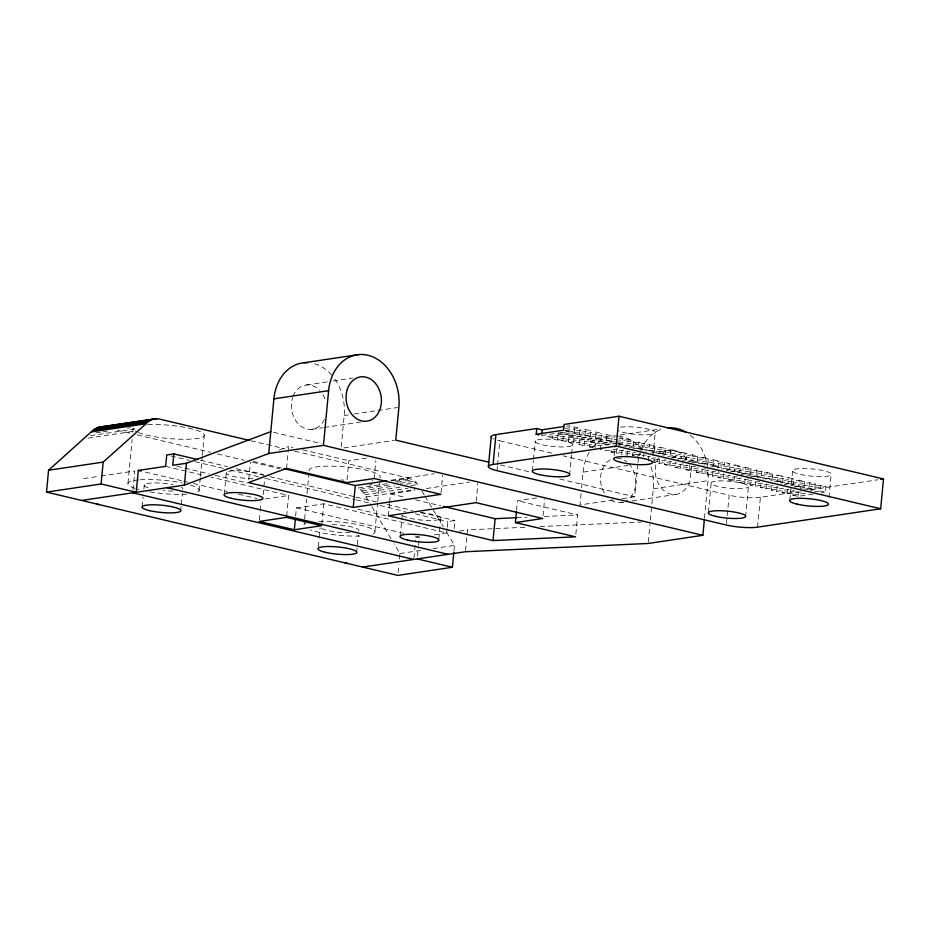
<?xml version="1.0" encoding="UTF-8"?>
<svg xmlns="http://www.w3.org/2000/svg" width="930" height="930" viewBox="0 0 930 930"><rect width="100%" height="100%" fill="white"/><g stroke="black" fill="none" stroke-linecap="round" stroke-linejoin="round"><path stroke-width="0.7" stroke-dasharray="4.65 3.49" d="M127.991 483.263L132.13 439.448M132.792 432.38L133.199 428.137A35.77 6.638 5.4 0 0 136.698 431.846M132.99 490.087L134.804 470.952L100.731 476.032M142.22 506.594L143.127 497.015M143.906 488.82L144.29 484.716M180.676 511.093L181.199 505.629M181.327 504.258L182.361 493.33M199.055 490.68L200.252 477.962M200.392 476.555L202.252 456.77M202.391 455.351L204.263 435.566M224.293 494.342L226.35 472.463A19.495 3.615 5.4 0 1 257.517 472.94L261.074 473.94A19.495 3.615 5.4 0 1 263.574 474.998M248.74 479.857L250.414 462.094M259.319 520.079L260.098 511.872M260.226 510.512L261.005 502.305M263.132 494.748L264.69 478.346M286.58 468.325L288.649 446.458L292.845 447.458M286.673 515.999L288.614 495.492L210.889 477.067M295.612 516.104L296.391 507.896L323.745 503.816L446.714 532.971L447.121 528.705M304.505 520.382L303.971 526.043A35.77 6.638 5.4 0 1 305.947 523.358M304.645 518.975L306.516 499.189M307.04 493.528L308.911 473.742M318.281 546.933L319.06 538.726M319.188 537.354L320.094 527.787M321.803 524.322L323.745 503.816M341.205 446.888L344.17 415.512A44.721 35.142 81.5 0 0 333.696 377.545M347.029 479.868L348.843 460.722L366.629 458.072M356.608 552.804L358.294 535.029M374.127 478.52L375.813 460.745M374.93 531.309L377.603 503.049M377.731 501.63L379.463 483.263M388.356 515.755L389.519 503.456M389.647 502.084L390.426 493.877L414.85 490.238M400.214 536.04L401.644 521.009M401.772 519.638L402.155 515.534M398.087 572.671L398.865 564.464M399.377 559L399.9 553.524L394.006 543.69M413.931 558.081L415.605 540.307M417.558 556.187L418.454 546.619M418.581 545.259L419.36 537.052L415.117 536.052M441.006 492.97L442.692 475.207M438.809 539.191L440.75 518.684M447.26 527.287L447.795 521.591L454.91 520.533L454.096 529.065M453.98 550.851L454.491 545.375L446.388 531.855M465.57 550.374L467.511 529.868L526.961 527.182M476.148 501.305L477.822 483.53M496.992 470.661L497.387 466.395M497.527 464.977L499.805 440.82A22.355 4.15 5.4 0 1 497.631 440.262M516.569 510.268L517.475 500.7L537.993 497.643M532.46 470.72L533.402 460.78M533.541 459.362L535.285 440.89M543.027 515.755L544.573 499.352M565.219 428.404L574.798 426.975L580.134 428.242L579.588 434.008L574.252 432.741L546.898 436.833L552.234 438.1L552.653 433.764M557.582 439.367L558.128 433.589L585.481 429.509L590.829 430.776L590.283 436.542L562.929 440.634L557.582 439.367L584.935 435.275L590.283 436.542M562.929 440.634L563.475 434.856L590.829 430.776M541.551 435.566L568.904 431.485L569.451 425.708L566.719 426.114M568.265 441.901L568.811 436.124L596.177 432.043L601.512 433.31L600.966 439.076L573.612 443.168L568.265 441.901L595.63 437.809L600.966 439.076M569.613 475.079L571.497 455.189M571.625 453.77L572.438 445.249A18.832 3.499 5.4 0 0 546.805 439.169A18.832 3.499 5.4 0 0 542.341 444.784A18.832 3.499 5.4 0 0 572.438 445.249M574.252 432.741L574.798 426.975M573.612 443.168L574.159 437.391L601.512 433.31M578.96 444.435L579.506 438.658L606.86 434.577L612.207 435.845L611.661 441.611L584.307 445.702L578.96 444.435L606.313 440.343L611.661 441.611M584.935 435.275L585.481 429.509M575.844 534.111L577.646 514.964L517.475 500.7M584.307 445.702L584.854 439.925L612.207 435.845M581.041 493.539L579.971 504.944L613.637 499.922M581.587 487.832L583.064 472.138L627.959 465.442M592.317 447.597L589.643 446.97L590.19 441.192L614.811 437.519M595.63 437.809L596.177 432.043M594.991 448.237L595.537 442.459L617.415 439.193M614.556 441.68L600.885 443.726L600.338 449.504L605.674 450.759L619.357 448.725M606.313 440.343L606.86 434.577M630.04 451.259L616.369 453.294L611.022 452.026L611.301 449.144M614.149 455.561L614.951 447.028M616.369 453.294L616.776 448.969M618.241 444.761L622.344 444.145L622.891 438.379L618.88 437.425M622.124 450.236L621.717 454.561L635.388 452.526M623.588 446.028L627.692 445.412L628.238 439.646L633.574 440.913L633.039 446.679L628.936 447.295M627.053 455.828L627.459 451.503M632.807 452.771L632.54 455.654L640.898 454.514M632.912 448.76L638.375 447.946L638.922 442.169L644.269 443.436L643.723 449.213L639.619 449.829M637.748 458.362L638.154 454.038M622.054 498.666L634.679 496.783L637.782 463.977M643.362 456.746L643.63 453.863M644.967 451.097L649.07 450.48L649.617 444.703L654.952 445.97L654.406 451.748L651.674 452.154M648.431 460.896L648.977 455.13M653.011 455.805L655.15 433.066M671.425 461.594L659.114 463.431L653.778 462.164L654.325 456.398M648.28 542.109L649.965 524.334M650.361 520.172L653.325 488.796A44.71 35.131 81.5 0 0 650.686 465.814M657.022 453.422L659.754 453.015L660.3 447.237L665.648 448.504L665.101 454.282L662.358 454.689M659.114 463.431L659.661 457.665M683.48 463.93L669.809 465.965L664.462 464.698L665.008 458.92M670.983 449.771L670.449 455.549L675.785 456.816L676.331 451.038L670.983 449.771L651.837 452.631M669.809 465.965L670.216 461.64M695.547 466.256L680.493 468.499L675.157 467.232L675.564 462.908M678.4 458.49L681.132 458.083L681.678 452.305L687.026 453.573L686.48 459.35L682.376 459.966M680.493 468.499L680.911 464.175M706.23 468.79L691.188 471.033L685.84 469.766L686.247 465.442M687.712 461.234L691.815 460.617L692.362 454.84L697.709 456.107L697.163 461.885L691.688 462.698M691.188 471.033L691.595 466.709M715.554 471.522L701.871 473.568L696.524 472.3L696.942 467.976M698.407 463.768L702.51 463.152L703.057 457.374L708.393 458.641L707.846 464.419L703.743 465.035M701.871 473.568L702.417 467.79M724.865 474.265L712.566 476.102L707.219 474.835L707.765 469.057M704.498 518.045L708.032 480.624A44.71 35.131 81.5 0 0 707.916 469.022M708.428 512.43L711.241 482.6M710.462 466.093L713.194 465.686L713.74 459.908L719.088 461.175L718.541 466.953L715.809 467.36M712.566 476.102L713.112 470.324M736.932 476.59L723.249 478.636L717.902 477.369L718.448 471.591M724.435 462.443L723.889 468.22L729.225 469.487L729.771 463.71L724.435 462.443L706.649 465.093M723.249 478.636L723.796 472.859M748.987 478.927L733.933 481.17L728.597 479.903L729.004 475.567M726.47 523.602L729.155 495.19L563.127 455.828M731.84 471.161L734.572 470.754L735.119 464.977L740.466 466.244L739.92 472.022L737.176 472.428M733.933 481.17L734.479 475.393M759.671 481.461L744.628 483.705L739.28 482.438L739.687 478.101M741.152 473.893L745.256 473.289L745.802 467.511L751.149 468.778L750.603 474.556L746.499 475.16M744.628 483.705L745.174 477.927M745.569 516.789L748.394 486.96A18.832 3.499 5.4 0 0 722.761 480.88A18.832 3.499 5.4 0 0 718.297 486.495A18.832 3.499 5.4 0 0 748.394 486.96M768.994 484.193L755.311 486.239L749.975 484.972L750.382 480.636M750.475 476.637L755.951 475.823L756.497 470.045L761.844 471.312L761.298 477.09L757.194 477.695M755.311 486.239L755.718 481.903M778.317 486.936L766.006 488.773L760.659 487.506L761.205 481.728M757.578 527.147L760.403 497.318L797.615 491.761M762.53 478.962L766.634 478.357L767.18 472.579L772.528 473.847L771.981 479.624L769.25 480.031M766.006 488.773L766.553 482.996M789 489.471L776.69 491.307L771.342 490.04L771.888 484.263M774.585 481.298L777.329 480.891L777.875 475.114L783.211 476.381L782.665 482.159L779.933 482.565M776.69 491.307L777.236 485.53M801.056 491.796L787.373 493.842L782.037 492.575L782.444 488.238M785.28 483.833L788.012 483.426L788.559 477.648L793.906 478.915L793.36 484.693L790.616 485.1M787.373 493.842L787.919 488.064M789.837 500.108L792.651 470.278M813.111 494.121L798.068 496.376L792.72 495.109L793.127 490.773M794.604 486.564L798.707 485.948L799.242 480.182L804.59 481.449L804.043 487.215L799.94 487.832M798.068 496.376L798.475 492.04M803.915 489.308L809.391 488.483L809.937 482.717L815.285 483.984L814.738 489.75L810.635 490.366M814.61 491.842L820.074 491.017L820.62 485.251L825.968 486.518L825.422 492.284L821.318 492.9M828.967 497.515L831.118 474.788A19.495 3.615 5.4 0 0 804.578 468.499A19.495 3.615 5.4 0 0 799.963 474.312A19.495 3.615 5.4 0 0 831.118 474.788M279.116 450.027L288.649 446.458M306.481 384.974L327.523 381.835M333.138 380.998L352.784 378.057M95.837 432.903L101.591 432.043M103.021 431.834L107.334 431.183M127.445 428.184L130.316 427.754M90.408 435.635L137.814 428.556M88.071 438.123L135.489 431.043M344.17 415.512L348.378 414.885M353.993 414.036L376.441 410.688M377.836 410.479L397.482 407.549M311.585 429.381L322.803 427.707M324.21 427.498L360.689 422.057M83.7 478.578L99.312 476.241M343.868 447.9L394.378 440.355M565.091 430.485L580.134 428.242M552.234 438.1L579.588 434.008M620.112 435.007L660.8 428.939M618.787 438.983L622.891 438.379M615.927 441.483L628.238 439.646M589.643 446.97L615.637 443.087M617.171 443.354L606.221 444.993L600.885 443.726M618.531 443.157L633.574 440.913M372.012 480.322L372.744 480.217M618.404 445.238L638.922 442.169M265.364 498.957L288.614 495.492M391.216 480.194L434.333 473.754M391.112 480.868L408.886 478.218L414.745 481.124L419.43 486.564M625.123 446.295L644.269 443.436M369.257 485.088L372.128 484.658M395.111 481.228L410.921 478.869M387.02 483.705L358.294 487.994L363.456 492.656L371.163 505.56M397.075 482.205L412.885 479.845M630.459 447.563L649.617 444.703M360.154 489.273L390.321 484.763M400.377 483.263L414.745 481.124M611.022 452.026L626.064 449.783M637.178 448.632L654.952 445.97M361.886 490.842L394.925 485.902M406.422 484.193L416.477 482.693M642.514 449.899L660.3 447.237M363.456 492.656L400.807 487.088M410.862 485.588L418.047 484.507M649.233 450.957L665.648 448.504M364.839 494.714L407.945 488.273M632.528 455.014L640.735 453.794M652.128 452.829L670.367 450.108M641.979 455.665L646.083 455.061M366.013 496.946L414.861 489.657M658.556 453.7L676.331 451.038M426.347 488.517L469.464 482.077M647.315 456.932L650.058 456.525M662.532 455.165L681.678 452.305M651.291 458.409L655.394 457.793M667.868 456.432L687.026 453.573M653.906 460.083L660.742 459.06M671.681 457.432L675.785 456.816M671.844 457.909L692.362 454.84M653.778 462.164L666.089 460.327M677.191 459.176L697.709 456.107M682.539 460.443L703.057 457.374M664.462 464.698L678.144 462.663M689.246 461.501L708.393 458.641M694.594 462.768L713.74 459.908M675.157 467.232L688.828 465.198M701.301 463.826L719.088 461.175M685.84 469.766L699.523 467.732M711.996 466.36L729.771 463.71M717.332 467.627L735.119 464.977M696.524 472.3L708.834 470.464M721.308 469.104L740.466 466.244M726.493 469.894L729.225 469.487M726.656 470.371L745.802 467.511M707.219 474.835L719.529 472.998M730.631 471.836L751.149 468.778M737.351 472.905L756.497 470.045M717.902 477.369L730.213 475.532M741.326 474.37L761.844 471.312M653.325 488.796L708.032 480.624M748.034 475.439L767.18 472.579M728.597 479.903L742.268 477.857M753.381 476.706L772.528 473.847M760.089 477.764L777.875 475.114M739.28 482.438L754.323 480.194M765.437 479.031L783.211 476.381M620.74 502.653L623.553 502.235M631.97 500.979L675.459 494.493M770.772 480.299L788.559 477.648M749.975 484.972L763.646 482.926M776.12 481.566L793.906 478.915M780.096 483.042L799.242 480.182M415.861 537.575L419.36 537.052M434.403 534.808L446.714 532.971M459.304 531.088L467.511 529.868M760.659 487.506L774.341 485.46M784.071 484.507L804.59 481.449M790.791 485.576L809.937 482.717M771.342 490.04L783.653 488.204M794.766 487.041L815.285 483.984M800.102 488.308L820.62 485.251M782.037 492.575L795.708 490.529M806.822 489.378L825.968 486.518M810.495 489.831L877.769 479.787M399.9 553.524L422.883 550.095M432.938 548.595L454.491 545.375M792.72 495.109L807.763 492.853M516.848 517.719L526.973 517.254M544.352 516.476L577.646 514.964M540.016 526.589L641.514 521.997M564.894 430.532L568.904 431.485M616.997 442.878L622.344 444.145M627.692 445.412L633.039 446.679M638.375 447.946L643.723 449.213M649.07 450.48L654.406 451.748M659.754 453.015L665.101 454.282M681.132 458.083L686.48 459.35M691.815 460.617L697.163 461.885M702.51 463.152L707.846 464.419M713.194 465.686L718.541 466.953M734.572 470.754L739.92 472.022M745.256 473.289L750.603 474.556M755.951 475.823L761.298 477.09M766.634 478.357L771.981 479.624M777.329 480.891L782.665 482.159M788.012 483.426L793.36 484.693M798.707 485.948L804.043 487.215M809.391 488.483L814.738 489.75M820.074 491.017L825.422 492.284M558.128 433.589L563.475 434.856M568.811 436.124L574.159 437.391M579.506 438.658L584.854 439.925M590.19 441.192L595.537 442.459M499.805 440.82L553.28 453.491M500.387 464.942L530.065 471.987M559.755 479.02L634.679 496.783M273.606 432.322L321.396 443.656M302.645 449.771L348.843 460.722M250.926 440.774L284.778 448.795M294.647 451.131L408.886 478.218M253.344 461.385L281.267 468.011M390.426 493.877L405.782 497.515M415.547 499.84L440.68 505.792M117.354 430.195L131.456 433.543M137.105 434.88L210.436 452.259M217.492 453.933L244.288 460.28M252.751 462.291L279.546 468.639M200.682 460.269L227.513 466.627M235.988 468.639L264.236 475.335M269.886 476.672L354.632 496.76M356.039 497.097L377.22 502.119M387.113 504.467L412.536 510.489M421.011 512.5L454.91 520.533M170.969 455.967L189.336 460.327M194.986 461.664L223.223 468.36M230.291 470.034L258.54 476.73M265.596 478.404L354.574 499.503M355.992 499.829L371.523 503.514M379.998 505.525L405.422 511.547M415.303 513.895L447.795 521.591M177.002 466.279L209.494 473.986M215.144 475.323L247.624 483.03M357.794 509.14L387.45 516.173M165.656 466.337L203.821 475.393M145.371 472.103L182.117 480.81M183.524 481.147L187.767 482.147M193.417 483.495L227.339 491.528M238.65 494.214L257.017 498.573M296.391 507.896L403.818 533.367M422.081 491.261L424.289 494.946M425.022 496.178L443.447 526.926M371.907 506.792L391.053 538.772M420.372 512.697A19.495 3.615 5.4 0 1 440.867 517.905A19.495 3.615 5.4 0 1 423.499 520.219A19.495 3.615 5.4 0 1 402.248 515.115M350.122 532.692A19.495 3.615 5.4 0 1 321.466 528.403M332.15 524.636A19.495 3.615 5.4 0 1 358.678 530.925M252.89 478.752A19.495 3.615 5.4 0 1 226.35 472.463M173.108 491.005A19.495 3.615 5.4 0 1 163.378 490.598M148.033 487.75A19.495 3.615 5.4 0 1 149.009 483.228A19.495 3.615 5.4 0 1 173.34 484.728M181.501 487.25A19.495 3.615 5.4 0 1 182.745 489.226M637.945 462.559A44.71 35.131 81.5 0 1 638.933 456.956M639.27 455.595A44.71 35.131 81.5 0 1 640.049 452.945M640.979 450.376A44.71 35.131 81.5 0 1 662.648 428.881M690.176 435.077A44.71 35.131 81.5 0 1 707.556 466.465M583.075 472.138A44.71 35.131 81.5 0 1 589.178 452.503M592.387 447.807A44.71 35.131 81.5 0 1 617.043 435.972M618.38 436.077A44.71 35.131 81.5 0 1 642.014 449.76M689.142 464.977A22.343 17.554 81.5 0 1 670.844 494.156A22.343 17.554 81.5 0 1 658.742 457.769M661.962 453.898A22.343 17.554 81.5 0 1 688.653 463.628M314.468 363.77A44.721 35.142 81.5 0 1 332.859 376.464M324.465 419.395A22.355 17.565 81.5 0 1 301.425 426.556A22.355 17.565 81.5 0 1 292.601 397.494M293.066 396.203A22.355 17.565 81.5 0 1 319.606 390.321M322.919 394.657A22.355 17.565 81.5 0 1 325.279 399.842M623.007 502.258A22.343 17.554 81.5 0 1 607.627 497.318M604.326 492.981A22.343 17.554 81.5 0 1 611.208 459.455M616.799 458.223A22.343 17.554 81.5 0 1 626.82 461.861M628.761 463.617A22.343 17.554 81.5 0 1 626.227 500.956M190.418 485.053A35.77 6.638 5.4 0 1 194.661 493.051M186.86 494.144A35.77 6.638 5.4 0 1 149.009 491.738M139.198 489.622A35.77 6.638 5.4 0 1 136.617 488.889M135.152 488.413A35.77 6.638 5.4 0 1 138.803 479.915M140.174 479.799A35.77 6.638 5.4 0 1 182.164 482.984M318.932 521.346A35.77 6.638 5.4 0 1 362.27 525.636A35.77 6.638 5.4 0 1 371.779 534.425M359.968 536.005A35.77 6.638 5.4 0 1 310.329 529.856M147.812 424.545A35.77 6.638 5.4 0 1 198.299 430.834A35.77 6.638 5.4 0 1 187.488 439.239A35.77 6.638 5.4 0 1 137.78 432.334M343.879 480.159A35.77 6.638 5.4 0 1 341.205 479.88M309.178 470.917A35.77 6.638 5.4 0 1 346.111 467.023A35.77 6.638 5.4 0 1 379.754 477.892M620.612 427.184A19.495 3.615 5.4 0 1 650.326 429.695A19.495 3.615 5.4 0 1 646.245 434.833A19.495 3.615 5.4 0 1 617.938 430.544M760.403 497.318A22.355 4.15 5.4 0 1 729.155 495.19M494.132 439.076A22.355 4.15 5.4 0 1 492.853 438.472"/><path stroke-width="1.4" d="M453.852 552.211L452.422 567.254L397.831 575.403L46.5 492.121L48.569 470.243L92.977 430.288L98.499 427.254L128.456 423.011M46.5 492.121L101.103 483.972L103.172 462.094L146.033 423.755C149.149 419.895 154.392 417.826 159.263 419.035L249.519 440.436M197.858 459.594L173.84 453.91L166.737 454.968L165.656 466.337L138.303 470.429L136.233 492.296L101.103 483.972M173.84 453.91L172.771 465.279L186.453 463.245L270.804 431.66M81.631 500.445L184.384 485.111L186.453 463.245M184.384 485.111L268.735 453.526L273.897 398.854A44.721 35.142 81.5 0 1 307.877 362.677M294.322 529.775L321.675 525.694L286.545 517.359L259.191 521.451L294.322 529.775L295.356 518.835M268.735 453.526L323.454 445.365L328.616 390.681A44.721 35.142 81.5 0 1 367.873 355.26A44.721 35.142 81.5 0 1 398.877 407.34L395.773 440.146L489.075 462.268M353.226 507.42L440.878 494.342L374.127 478.52L346.774 482.6L286.58 468.325L248.484 482.6L353.226 507.42L355.295 485.553L386.903 480.833M488.401 466.558L491.226 436.716M536.75 428.521L536.203 434.298L563.557 430.218L564.103 424.44L619.02 416.245L883.5 478.938L880.675 508.768L757.578 527.147A22.355 4.15 5.4 0 1 726.342 525.02L496.992 470.661A22.355 4.15 5.4 0 1 493.098 464.454L495.923 434.612L536.75 428.521L542.097 429.788L563.975 426.521M516.441 511.64L515.406 522.579L542.76 518.487L476.021 502.665L388.356 515.755L493.051 540.574L495.12 518.696L516.848 517.719M541.69 434.124L542.097 429.788M493.098 464.454L616.195 446.075L619.02 416.245M362.7 567.068L465.442 551.734L648.152 543.48L702.871 535.308L704.37 519.486M303.936 362.77L358.643 354.597M273.897 398.854L328.616 390.681M98.499 427.254L155.112 418.744M131.328 422.58L147.126 420.221M149.997 419.79L157.182 418.721M96.534 427.951L151.137 419.802M94.686 428.963L149.288 420.813M92.977 430.288L147.579 422.139M91.442 431.904L146.033 423.755M48.569 470.243L103.172 462.094M880.64 479.369L883.5 478.938M493.051 540.574L575.589 536.843L515.406 522.579M102.591 426.87L104.66 427.184M345.007 562.929L347.425 563.452M616.195 446.075L880.675 508.768M536.203 434.298L538.877 434.926M323.454 445.365L702.871 535.308M284.069 468.662L355.295 485.553M443.471 506.455L495.12 518.696M138.303 470.429L141.128 471.092M167.098 487.692L448.155 554.315M417.291 558.93L452.422 567.254M132.734 492.819L413.792 559.453M96.906 504.072L99.08 504.63M667.81 427.893A44.71 35.131 81.5 0 1 685.991 432.206M491.389 437.274A22.355 4.15 5.4 0 1 495.923 434.612M149.521 510.628A19.495 3.615 5.4 0 0 180.676 511.093A19.495 3.615 5.4 0 0 154.148 504.804A19.495 3.615 5.4 0 0 149.521 510.628M325.454 552.327A19.495 3.615 5.4 0 0 356.608 552.804A19.495 3.615 5.4 0 0 330.08 546.514A19.495 3.615 5.4 0 0 325.454 552.327M407.526 540.074A19.495 3.615 5.4 0 0 438.681 540.551A19.495 3.615 5.4 0 0 412.141 534.262A19.495 3.615 5.4 0 0 407.526 540.074M231.593 498.375A19.495 3.615 5.4 0 0 262.748 498.852A19.495 3.615 5.4 0 0 236.22 492.563A19.495 3.615 5.4 0 0 231.593 498.375M347.32 389.321A22.355 17.565 81.5 0 0 366.292 421.22A22.355 17.565 81.5 0 0 377.627 386.485A22.355 17.565 81.5 0 0 347.32 389.321M797.138 504.141A19.495 3.615 5.4 0 0 828.293 504.618A19.495 3.615 5.4 0 0 801.765 498.329A19.495 3.615 5.4 0 0 797.138 504.141M715.472 516.336A18.832 3.499 5.4 0 0 745.569 516.789A18.832 3.499 5.4 0 0 719.948 510.721A18.832 3.499 5.4 0 0 715.472 516.336M539.516 474.625A18.832 3.499 5.4 0 0 569.613 475.079A18.832 3.499 5.4 0 0 543.98 468.999A18.832 3.499 5.4 0 0 539.516 474.625M621.182 462.431A19.495 3.615 5.4 0 0 652.337 462.908A19.495 3.615 5.4 0 0 625.809 456.618A19.495 3.615 5.4 0 0 621.182 462.431"/></g></svg>
